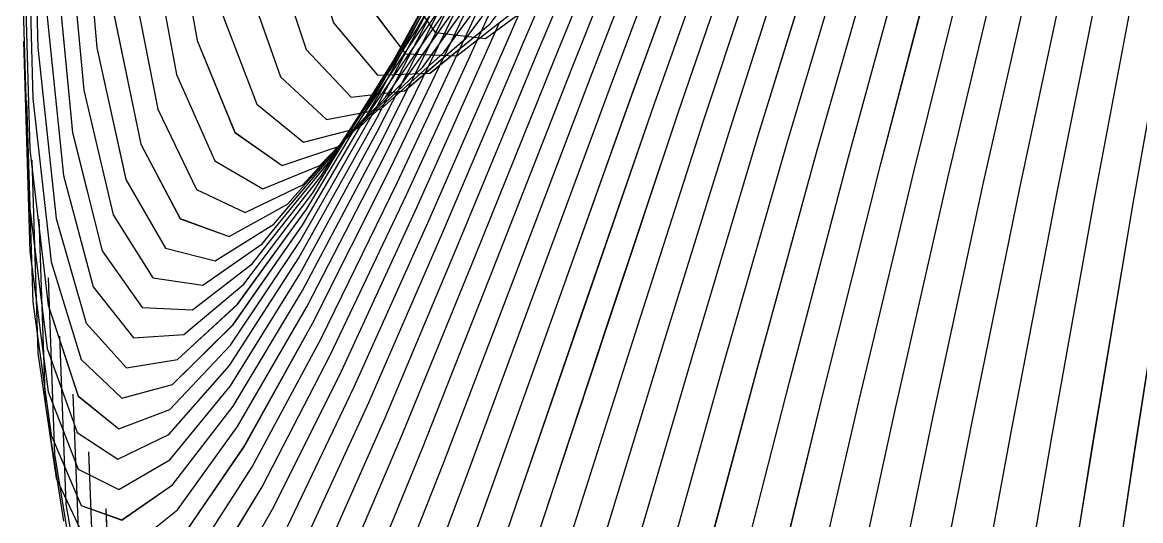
# Model space of a CAD drawing. Header units: metres. Extents: x -300 to 300, y -300 to 300.
# Drawn here: x -300 to -103.2, y -94.8 to -7.1 of the extents above; entities that cross this region are included whole.
import ezdxf

# ---------------------------------------------------------------- set-up
doc = ezdxf.new("R2010")
doc.units = ezdxf.units.M

msp = doc.modelspace()

# ---------------------------------------------------------------- linework, layer by layer
for p, q in [((-298.36, 31.36), (-297.26, -11.55)), ((-298.36, 31.35), (-297.26, -11.56)), ((-213.92, -8.7), (-198.26, 27.16)), ((-213.92, -8.7), (-198.26, 27.16)), ((-211.65, -10.36), (-196.16, 25.91)), ((-211.65, -10.36), (-196.15, 25.91)), ((-290.02, 23.79), (-286.87, -11.59)), ((-290.02, 23.78), (-286.87, -11.6)), ((-209.12, -12.01), (-193.81, 24.67)), ((-209.12, -12.01), (-193.81, 24.67)), ((-206.34, -13.64), (-191.23, 23.45)), ((-206.34, -13.64), (-191.23, 23.45)), ((-203.3, -15.24), (-188.42, 22.25)), ((-203.3, -15.24), (-188.42, 22.25)), ((-299.27, 20.93), (-298.17, -20.5)), ((-299.27, 20.92), (-298.17, -20.5)), ((-200.02, -16.82), (-185.38, 21.06)), ((-200.02, -16.82), (-185.37, 21.06)), ((-196.49, -18.37), (-182.11, 19.89)), ((-196.49, -18.37), (-182.1, 19.89)), ((-192.73, -19.89), (-178.62, 18.75)), ((-192.72, -19.9), (-178.61, 18.75)), ((-274.13, 17.42), (-269.24, -10.3)), ((-274.12, 17.43), (-269.24, -10.3)), ((-230.54, -8.32), (-215.93, 17.14)), ((-230.54, -8.33), (-215.94, 17.14)), ((-188.73, -21.39), (-174.91, 17.63)), ((-188.72, -21.39), (-174.91, 17.63)), ((-184.5, -22.85), (-170.99, 16.53)), ((-184.49, -22.85), (-170.99, 16.53)), ((-292.36, 15.04), (-289.19, -19.03)), ((-292.36, 15.03), (-289.19, -19.04)), ((-232.41, -10.53), (-217.68, 15.44)), ((-232.41, -10.53), (-217.68, 15.44)), ((-180.04, -24.28), (-166.86, 15.46)), ((-180.04, -24.28), (-166.86, 15.46)), ((-175.37, -25.67), (-162.53, 14.41)), ((-175.36, -25.67), (-162.52, 14.41)), ((-251.48, 12.81), (-245.26, -7.2)), ((-251.48, 12.8), (-245.26, -7.21)), ((-235.29, -14.98), (-220.38, 12.01)), ((-235.29, -14.98), (-220.38, 12.01)), ((-233.99, -12.75), (-219.16, 13.73)), ((-233.99, -12.75), (-219.16, 13.73)), ((-170.48, -27.02), (-158, 13.4)), ((-170.47, -27.02), (-157.99, 13.39)), ((-165.38, -28.34), (-153.27, 12.41)), ((-165.38, -28.34), (-153.27, 12.41)), ((-299.82, 10.47), (-298.71, -29.46)), ((-299.82, 10.46), (-298.71, -29.47)), ((-277.82, 10.3), (-272.87, -16.3)), ((-277.82, 10.29), (-272.87, -16.31)), ((-236.3, -17.23), (-221.32, 10.28)), ((-236.3, -17.23), (-221.33, 10.28)), ((-160.09, -29.61), (-148.36, 11.45)), ((-160.08, -29.61), (-148.36, 11.45)), ((-154.59, -30.84), (-143.27, 10.52)), ((-154.59, -30.84), (-143.27, 10.52)), ((-237.02, -19.48), (-222, 8.54)), ((-237.02, -19.48), (-222, 8.54)), ((-217.64, -7.37), (-205.77, 8.4)), ((-217.64, -7.37), (-205.77, 8.4)), ((-148.91, -32.03), (-138.01, 9.63)), ((-148.91, -32.03), (-138, 9.63)), ((-143.05, -33.17), (-132.58, 8.77)), ((-143.04, -33.17), (-132.57, 8.77)), ((-137.01, -34.27), (-126.98, 7.95)), ((-137.01, -34.27), (-126.98, 7.95)), ((-294.35, 6.23), (-291.16, -26.52)), ((-294.35, 6.22), (-291.16, -26.53)), ((-256.4, 7.18), (-250.06, -11.89)), ((-256.39, 7.18), (-250.05, -11.89)), ((-237.46, -21.74), (-222.41, 6.8)), ((-237.46, -21.74), (-222.41, 6.8)), ((-221.89, -9.88), (-209.79, 6.42)), ((-221.89, -9.89), (-209.79, 6.42)), ((-130.81, -35.32), (-121.23, 7.16)), ((-130.8, -35.32), (-121.23, 7.16)), ((-124.45, -36.32), (-115.33, 6.41)), ((-124.44, -36.32), (-115.33, 6.41)), ((-237.6, -24), (-222.54, 5.06)), ((-237.6, -24), (-222.54, 5.06)), ((-225.88, -12.45), (-213.56, 4.4)), ((-225.87, -12.45), (-213.55, 4.41)), ((-117.93, -37.27), (-109.3, 5.7)), ((-117.92, -37.27), (-109.29, 5.7)), ((-111.27, -38.16), (-103.13, 5.02)), ((-111.27, -38.16), (-103.12, 5.02)), ((-104.48, -39.01), (-96.83, 4.39)), ((-104.47, -39.01), (-96.82, 4.39)), ((-281.18, 3.08), (-276.17, -22.38)), ((-281.18, 3.07), (-276.17, -22.39)), ((-237.46, -26.26), (-222.41, 3.32)), ((-237.46, -26.26), (-222.41, 3.32)), ((-229.58, -15.05), (-217.06, 2.36)), ((-229.58, -15.06), (-217.06, 2.35)), ((-261, 1.45), (-254.54, -16.67)), ((-260.99, 1.45), (-254.54, -16.67)), ((-237.02, -28.52), (-222, 1.58)), ((-237.02, -28.52), (-222, 1.58)), ((-234.79, 1.89), (-227.34, -8.92)), ((-234.78, 1.89), (-227.34, -8.92)), ((-233.01, -17.7), (-220.3, 0.27)), ((-233.01, -17.7), (-220.3, 0.27)), ((-300, 0), (-298.89, -38.44)), ((-300, -0.01), (-298.89, -38.45)), ((-236.3, -30.77), (-221.32, -0.15)), ((-236.3, -30.78), (-221.32, -0.16)), ((-236.15, -20.38), (-223.27, -1.84)), ((-236.15, -20.39), (-223.27, -1.84)), ((-235.29, -33.02), (-220.38, -1.88)), ((-235.29, -33.02), (-220.38, -1.89)), ((-295.99, -2.64), (-292.77, -34.06)), ((-295.99, -2.65), (-292.77, -34.07)), ((-240.17, -2.6), (-232.55, -12.62)), ((-240.17, -2.61), (-232.56, -12.62)), ((-233.99, -35.25), (-219.16, -3.6)), ((-233.99, -35.25), (-219.16, -3.61)), ((-218.5, -9.96), (-208.35, -2.49)), ((-218.49, -9.96), (-208.34, -2.49)), ((-284.2, -4.22), (-279.13, -28.53)), ((-284.2, -4.23), (-279.14, -28.54)), ((-265.28, -4.38), (-258.72, -21.53)), ((-265.28, -4.38), (-258.72, -21.53)), ((-239.01, -23.1), (-225.97, -3.98)), ((-239.01, -23.11), (-225.97, -3.98)), ((-232.41, -37.47), (-217.68, -5.31)), ((-232.41, -37.47), (-217.68, -5.32)), ((-223.51, -12.97), (-213.13, -4.91)), ((-223.5, -12.97), (-213.12, -4.9)), ((-245.26, -7.2), (-237.48, -16.41)), ((-245.26, -7.21), (-237.49, -16.41)), ((-241.57, -25.85), (-228.4, -6.14)), ((-241.57, -25.86), (-228.4, -6.14)), ((-230.54, -39.68), (-215.93, -7.01)), ((-230.54, -39.68), (-215.93, -7.01)), ((-228.25, -16.05), (-217.64, -7.37)), ((-228.24, -16.05), (-217.64, -7.37)), ((-243.84, -28.63), (-230.54, -8.32)), ((-243.84, -28.63), (-230.54, -8.33)), ((-228.4, -41.86), (-213.92, -8.7)), ((-228.39, -41.86), (-213.92, -8.7)), ((-227.34, -8.92), (-218.49, -9.96)), ((-227.34, -8.92), (-218.5, -9.96)), ((-299.82, -10.47), (-298.71, -47.41)), ((-299.82, -10.48), (-298.71, -47.42)), ((-297.26, -11.55), (-294.03, -41.64)), ((-297.26, -11.56), (-294.03, -41.65)), ((-286.87, -11.59), (-281.76, -34.74)), ((-286.87, -11.6), (-281.76, -34.75)), ((-269.24, -10.3), (-262.58, -26.46)), ((-269.24, -10.3), (-262.58, -26.47)), ((-245.82, -31.44), (-232.41, -10.53)), ((-245.81, -31.43), (-232.41, -10.53)), ((-232.71, -19.19), (-221.89, -9.89)), ((-232.7, -19.19), (-221.89, -9.88)), ((-225.97, -44.02), (-211.65, -10.36)), ((-225.97, -44.03), (-211.65, -10.36)), ((-250.06, -11.89), (-242.13, -20.27)), ((-250.05, -11.89), (-242.12, -20.27)), ((-247.49, -34.26), (-233.99, -12.75)), ((-247.49, -34.26), (-233.99, -12.75)), ((-236.88, -22.39), (-225.87, -12.45)), ((-236.88, -22.4), (-225.88, -12.45)), ((-232.56, -12.62), (-223.51, -12.97)), ((-232.55, -12.62), (-223.5, -12.97)), ((-223.27, -46.16), (-209.12, -12.01)), ((-223.27, -46.17), (-209.12, -12.01)), ((-220.3, -48.27), (-206.34, -13.64)), ((-220.3, -48.28), (-206.34, -13.64)), ((-248.86, -37.1), (-235.29, -14.98)), ((-248.86, -37.1), (-235.29, -14.98)), ((-240.77, -25.65), (-229.58, -15.05)), ((-240.77, -25.65), (-229.58, -15.06)), ((-217.06, -50.36), (-203.3, -15.24)), ((-217.06, -50.36), (-203.3, -15.24)), ((-272.87, -16.3), (-266.12, -31.47)), ((-272.87, -16.31), (-266.12, -31.47)), ((-254.54, -16.67), (-246.47, -24.21)), ((-254.54, -16.67), (-246.47, -24.21)), ((-249.93, -39.95), (-236.3, -17.23)), ((-249.93, -39.95), (-236.3, -17.23)), ((-244.36, -28.95), (-233.01, -17.7)), ((-244.36, -28.96), (-233.01, -17.7)), ((-237.49, -16.41), (-228.25, -16.05)), ((-237.48, -16.41), (-228.24, -16.05)), ((-213.55, -52.41), (-200.02, -16.82)), ((-213.55, -52.41), (-200.02, -16.82)), ((-289.19, -19.03), (-284.04, -41.01)), ((-289.19, -19.04), (-284.04, -41.01)), ((-250.69, -42.82), (-237.02, -19.48)), ((-250.69, -42.82), (-237.02, -19.48)), ((-242.13, -20.27), (-232.71, -19.19)), ((-242.12, -20.27), (-232.7, -19.19)), ((-209.79, -54.42), (-196.49, -18.37)), ((-209.78, -54.42), (-196.49, -18.37)), ((-299.27, -20.93), (-298.17, -56.38)), ((-299.27, -20.94), (-298.16, -56.39)), ((-298.17, -20.5), (-294.93, -49.24)), ((-298.17, -20.5), (-294.93, -49.25)), ((-258.72, -21.53), (-250.51, -28.21)), ((-258.72, -21.53), (-250.52, -28.21)), ((-247.66, -32.31), (-236.15, -20.38)), ((-247.66, -32.31), (-236.15, -20.39)), ((-205.77, -56.4), (-192.73, -19.89)), ((-205.76, -56.4), (-192.72, -19.9)), ((-201.5, -58.34), (-188.73, -21.39)), ((-201.49, -58.34), (-188.72, -21.39)), ((-276.17, -22.38), (-269.34, -36.54)), ((-276.17, -22.39), (-269.34, -36.54)), ((-251.15, -45.69), (-237.46, -21.74)), ((-251.15, -45.69), (-237.46, -21.74)), ((-250.65, -35.7), (-239.01, -23.1)), ((-250.65, -35.71), (-239.01, -23.11)), ((-246.47, -24.21), (-236.88, -22.39)), ((-246.47, -24.21), (-236.88, -22.4)), ((-196.98, -60.24), (-184.5, -22.85)), ((-196.97, -60.24), (-184.49, -22.85)), ((-251.31, -48.56), (-237.6, -24)), ((-251.31, -48.57), (-237.6, -24)), ((-192.22, -62.09), (-180.04, -24.28)), ((-192.22, -62.09), (-180.04, -24.28)), ((-291.16, -26.52), (-285.97, -47.32)), ((-291.16, -26.53), (-285.97, -47.33)), ((-262.58, -26.46), (-254.25, -32.28)), ((-262.58, -26.47), (-254.26, -32.28)), ((-253.34, -39.14), (-241.57, -25.85)), ((-253.34, -39.14), (-241.57, -25.86)), ((-251.15, -51.44), (-237.46, -26.26)), ((-251.15, -51.44), (-237.46, -26.26)), ((-250.52, -28.21), (-240.77, -25.65)), ((-250.51, -28.21), (-240.77, -25.65)), ((-187.23, -63.89), (-175.37, -25.67)), ((-187.23, -63.9), (-175.36, -25.67)), ((-182.01, -65.65), (-170.48, -27.02)), ((-182.01, -65.65), (-170.47, -27.02)), ((-298.71, -29.46), (-295.47, -56.87)), ((-298.71, -29.47), (-295.47, -56.88)), ((-279.14, -28.54), (-272.23, -41.67)), ((-279.13, -28.53), (-272.23, -41.66)), ((-255.72, -42.61), (-243.84, -28.63)), ((-255.72, -42.61), (-243.84, -28.63)), ((-254.26, -32.28), (-244.36, -28.96)), ((-254.25, -32.28), (-244.36, -28.95)), ((-250.69, -54.31), (-237.02, -28.52)), ((-250.69, -54.31), (-237.02, -28.52)), ((-176.57, -67.36), (-165.38, -28.34)), ((-176.57, -67.36), (-165.38, -28.34)), ((-298.36, -31.36), (-297.26, -65.32)), ((-298.36, -31.37), (-297.26, -65.33)), ((-266.12, -31.47), (-257.68, -36.4)), ((-266.12, -31.47), (-257.68, -36.41)), ((-257.79, -46.11), (-245.81, -31.43)), ((-257.79, -46.11), (-245.82, -31.44)), ((-249.93, -57.17), (-236.3, -30.77)), ((-249.93, -57.18), (-236.3, -30.78)), ((-170.92, -69.01), (-160.09, -29.61)), ((-170.91, -69.02), (-160.08, -29.61)), ((-165.05, -70.61), (-154.59, -30.84)), ((-165.05, -70.61), (-154.59, -30.84)), ((-257.68, -36.4), (-247.66, -32.31)), ((-257.68, -36.41), (-247.66, -32.31)), ((-248.86, -60.03), (-235.29, -33.02)), ((-248.86, -60.03), (-235.29, -33.02)), ((-158.99, -72.16), (-148.91, -32.03)), ((-158.98, -72.16), (-148.91, -32.03)), ((-152.73, -73.64), (-143.05, -33.17)), ((-152.72, -73.64), (-143.04, -33.17)), ((-292.77, -34.06), (-287.56, -53.67)), ((-292.77, -34.07), (-287.56, -53.68)), ((-281.76, -34.74), (-274.79, -46.84)), ((-281.76, -34.75), (-274.79, -46.85)), ((-259.55, -49.63), (-247.49, -34.26)), ((-259.55, -49.64), (-247.49, -34.26)), ((-247.49, -62.87), (-233.99, -35.25)), ((-247.49, -62.87), (-233.99, -35.25)), ((-146.28, -75.06), (-137.01, -34.27)), ((-146.28, -75.06), (-137.01, -34.27)), ((-139.66, -76.42), (-130.81, -35.32)), ((-139.65, -76.43), (-130.8, -35.32)), ((-269.34, -36.54), (-260.8, -40.58)), ((-269.34, -36.54), (-260.8, -40.58)), ((-260.99, -53.18), (-248.86, -37.1)), ((-260.99, -53.18), (-248.86, -37.1)), ((-260.8, -40.58), (-250.65, -35.7)), ((-260.8, -40.58), (-250.65, -35.71)), ((-132.86, -77.72), (-124.45, -36.32)), ((-132.86, -77.72), (-124.44, -36.32)), ((-125.91, -78.95), (-117.93, -37.27)), ((-125.9, -78.95), (-117.92, -37.27)), ((-298.89, -38.44), (-295.65, -64.5)), ((-298.89, -38.45), (-295.65, -64.51)), ((-263.6, -44.8), (-253.34, -39.14)), ((-263.6, -44.81), (-253.34, -39.14)), ((-245.81, -65.69), (-232.41, -37.47)), ((-245.81, -65.69), (-232.41, -37.47)), ((-118.8, -80.12), (-111.27, -38.16)), ((-118.79, -80.12), (-111.27, -38.16)), ((-111.55, -81.21), (-104.48, -39.01)), ((-111.54, -81.22), (-104.47, -39.01)), ((-284.04, -41.01), (-277.01, -52.07)), ((-284.04, -41.01), (-277.01, -52.07)), ((-262.11, -56.74), (-249.93, -39.95)), ((-262.11, -56.75), (-249.93, -39.95)), ((-243.84, -68.49), (-230.54, -39.68)), ((-243.84, -68.5), (-230.54, -39.68)), ((-104.16, -82.24), (-97.56, -39.8)), ((-104.15, -82.24), (-97.55, -39.8)), ((-297.08, -41.75), (-295.99, -74.23)), ((-297.08, -41.76), (-295.98, -74.24)), ((-294.03, -41.64), (-288.79, -60.05)), ((-294.03, -41.65), (-288.79, -60.06)), ((-272.23, -41.66), (-263.6, -44.8)), ((-272.23, -41.67), (-263.6, -44.81)), ((-266.08, -49.07), (-255.72, -42.61)), ((-266.07, -49.07), (-255.72, -42.61)), ((-262.91, -60.32), (-250.69, -42.82)), ((-262.91, -60.33), (-250.69, -42.82)), ((-241.57, -71.27), (-228.4, -41.86)), ((-241.57, -71.27), (-228.39, -41.86)), ((-239.01, -74.02), (-225.97, -44.02)), ((-239, -74.02), (-225.97, -44.03)), ((-274.79, -46.84), (-266.07, -49.07)), ((-274.79, -46.85), (-266.08, -49.07)), ((-268.23, -53.37), (-257.79, -46.11)), ((-268.23, -53.38), (-257.79, -46.11)), ((-263.39, -63.91), (-251.15, -45.69)), ((-263.39, -63.91), (-251.15, -45.69)), ((-236.15, -76.74), (-223.27, -46.16)), ((-236.15, -76.74), (-223.27, -46.17)), ((-298.71, -47.41), (-295.47, -72.13)), ((-298.71, -47.42), (-295.47, -72.14)), ((-285.97, -47.32), (-278.9, -57.33)), ((-285.97, -47.33), (-278.9, -57.33)), ((-263.55, -67.5), (-251.31, -48.56)), ((-263.55, -67.5), (-251.31, -48.57)), ((-233.01, -79.43), (-220.3, -48.27)), ((-233, -79.43), (-220.3, -48.28)), ((-294.93, -49.24), (-289.67, -66.46)), ((-294.93, -49.25), (-289.67, -66.47)), ((-270.05, -57.71), (-259.55, -49.63)), ((-270.05, -57.71), (-259.55, -49.64)), ((-229.58, -82.07), (-217.06, -50.36)), ((-229.58, -82.08), (-217.06, -50.36)), ((-295.44, -52.09), (-294.35, -83.1)), ((-295.44, -52.1), (-294.35, -83.11)), ((-277.01, -52.07), (-268.23, -53.37)), ((-277.01, -52.07), (-268.23, -53.38)), ((-263.39, -71.09), (-251.15, -51.44)), ((-263.39, -71.09), (-251.15, -51.44)), ((-225.87, -84.68), (-213.55, -52.41)), ((-225.87, -84.68), (-213.55, -52.41)), ((-287.56, -53.67), (-280.44, -62.62)), ((-287.56, -53.68), (-280.45, -62.63)), ((-271.55, -62.07), (-260.99, -53.18)), ((-271.55, -62.08), (-260.99, -53.18)), ((-262.91, -74.68), (-250.69, -54.31)), ((-262.91, -74.68), (-250.69, -54.31)), ((-221.89, -87.24), (-209.79, -54.42)), ((-221.89, -87.24), (-209.78, -54.42)), ((-298.17, -56.38), (-294.93, -79.76)), ((-298.16, -56.39), (-294.93, -79.76)), ((-295.47, -56.87), (-290.2, -72.88)), ((-295.47, -56.88), (-290.2, -72.89)), ((-272.72, -66.46), (-262.11, -56.74)), ((-272.72, -66.46), (-262.11, -56.75)), ((-217.64, -89.76), (-205.77, -56.4)), ((-217.63, -89.76), (-205.76, -56.4)), ((-278.9, -57.33), (-270.05, -57.71)), ((-278.9, -57.33), (-270.05, -57.71)), ((-262.11, -78.26), (-249.93, -57.17)), ((-262.11, -78.26), (-249.93, -57.18)), ((-213.12, -92.22), (-201.5, -58.34)), ((-213.12, -92.22), (-201.49, -58.34)), ((-288.79, -60.05), (-281.65, -67.94)), ((-288.79, -60.06), (-281.65, -67.95)), ((-273.55, -70.86), (-262.91, -60.32)), ((-273.55, -70.86), (-262.91, -60.33)), ((-260.99, -81.82), (-248.86, -60.03)), ((-260.98, -81.82), (-248.86, -60.03)), ((-208.34, -94.63), (-196.98, -60.24)), ((-208.34, -94.64), (-196.97, -60.24)), ((-293.44, -62.37), (-292.36, -91.91)), ((-293.44, -62.38), (-292.36, -91.92)), ((-280.45, -62.63), (-271.55, -62.08)), ((-280.44, -62.62), (-271.55, -62.07)), ((-259.55, -85.37), (-247.49, -62.87)), ((-259.54, -85.37), (-247.49, -62.87)), ((-203.31, -96.99), (-192.22, -62.09)), ((-203.31, -96.99), (-192.22, -62.09)), ((-295.65, -64.5), (-290.38, -79.31)), ((-295.65, -64.51), (-290.38, -79.32)), ((-274.05, -75.27), (-263.39, -63.91)), ((-274.05, -75.28), (-263.39, -63.91)), ((-198.03, -99.29), (-187.23, -63.89)), ((-198.03, -99.29), (-187.23, -63.9)), ((-297.26, -65.32), (-294.03, -87.36)), ((-297.26, -65.33), (-294.03, -87.37)), ((-289.67, -66.46), (-282.51, -73.29)), ((-289.67, -66.47), (-282.51, -73.29)), ((-281.65, -67.94), (-272.72, -66.46)), ((-281.65, -67.95), (-272.72, -66.46)), ((-257.79, -88.89), (-245.81, -65.69)), ((-257.79, -88.9), (-245.81, -65.69)), ((-192.51, -101.52), (-182.01, -65.65)), ((-192.51, -101.52), (-182.01, -65.65)), ((-274.22, -79.69), (-263.55, -67.5)), ((-274.22, -79.69), (-263.55, -67.5)), ((-255.72, -92.39), (-243.84, -68.49)), ((-255.72, -92.4), (-243.84, -68.5)), ((-186.76, -103.69), (-176.57, -67.36)), ((-186.75, -103.69), (-176.57, -67.36)), ((-282.51, -73.29), (-273.55, -70.86)), ((-180.78, -105.79), (-170.92, -69.01)), ((-180.77, -105.8), (-170.91, -69.02)), ((-174.57, -107.83), (-165.05, -70.61)), ((-174.57, -107.83), (-165.05, -70.61)), ((-295.47, -72.13), (-290.2, -85.74)), ((-295.47, -72.14), (-290.2, -85.75)), ((-291.09, -72.58), (-290.02, -100.66)), ((-291.09, -72.59), (-290.01, -100.67)), ((-282.51, -73.29), (-273.55, -70.86)), ((-274.05, -84.1), (-263.39, -71.09)), ((-274.05, -84.11), (-263.39, -71.09)), ((-253.34, -95.86), (-241.57, -71.27)), ((-253.34, -95.87), (-241.57, -71.27)), ((-168.16, -109.79), (-158.99, -72.16)), ((-168.15, -109.79), (-158.98, -72.16)), ((-295.99, -74.23), (-292.77, -94.94)), ((-295.98, -74.24), (-292.77, -94.94)), ((-290.2, -72.88), (-283.03, -78.64)), ((-290.2, -72.89), (-283.03, -78.65)), ((-273.55, -88.52), (-262.91, -74.68)), ((-273.55, -88.52), (-262.91, -74.68)), ((-250.65, -99.3), (-239.01, -74.02)), ((-250.65, -99.3), (-239, -74.02)), ((-161.54, -111.67), (-152.73, -73.64)), ((-161.53, -111.68), (-152.72, -73.64)), ((-283.03, -78.64), (-274.05, -75.27)), ((-283.03, -78.65), (-274.05, -75.28)), ((-247.66, -102.69), (-236.15, -76.74)), ((-247.65, -102.7), (-236.15, -76.74)), ((-154.72, -113.48), (-146.28, -75.06)), ((-154.71, -113.49), (-146.28, -75.06)), ((-147.71, -115.22), (-139.66, -76.42)), ((-147.71, -115.22), (-139.65, -76.43)), ((-272.72, -92.92), (-262.11, -78.26)), ((-272.72, -92.92), (-262.11, -78.26)), ((-140.53, -116.86), (-132.86, -77.72)), ((-140.52, -116.87), (-132.86, -77.72)), ((-294.93, -79.76), (-289.67, -92.16)), ((-294.93, -79.76), (-289.67, -92.17)), ((-290.38, -79.31), (-283.2, -84)), ((-290.38, -79.32), (-283.2, -84.01)), ((-283.2, -84), (-274.22, -79.69)), ((-283.2, -84.01), (-274.22, -79.69)), ((-244.36, -106.05), (-233.01, -79.43)), ((-244.36, -106.05), (-233, -79.43)), ((-133.17, -118.43), (-125.91, -78.95)), ((-133.17, -118.43), (-125.9, -78.95)), ((-125.65, -119.91), (-118.8, -80.12)), ((-125.65, -119.91), (-118.79, -80.12)), ((-271.55, -97.3), (-260.99, -81.82)), ((-271.55, -97.31), (-260.98, -81.82)), ((-240.77, -109.35), (-229.58, -82.07)), ((-240.76, -109.36), (-229.58, -82.08)), ((-117.98, -121.31), (-111.55, -81.21)), ((-117.97, -121.31), (-111.54, -81.22)), ((-110.17, -122.61), (-104.16, -82.24)), ((-110.16, -122.61), (-104.15, -82.24)), ((-294.35, -83.1), (-291.16, -102.48)), ((-294.35, -83.11), (-291.16, -102.48)), ((-288.38, -82.69), (-287.32, -109.33)), ((-288.38, -82.7), (-287.31, -109.34)), ((-283.03, -89.36), (-274.05, -84.1)), ((-283.03, -89.37), (-274.05, -84.11)), ((-290.2, -85.74), (-283.03, -89.36)), ((-290.2, -85.75), (-283.03, -89.37)), ((-270.05, -101.66), (-259.55, -85.37)), ((-270.05, -101.67), (-259.54, -85.37)), ((-236.88, -112.61), (-225.87, -84.68)), ((-236.87, -112.61), (-225.87, -84.68)), ((-294.03, -87.36), (-288.79, -98.57)), ((-294.03, -87.37), (-288.79, -98.58)), ((-282.51, -94.71), (-273.55, -88.52)), ((-282.51, -94.72), (-273.55, -88.52)), ((-232.7, -115.81), (-221.89, -87.24)), ((-232.7, -115.81), (-221.89, -87.24)), ((-268.23, -106), (-257.79, -88.89)), ((-268.22, -106.01), (-257.79, -88.9)), ((-228.24, -118.95), (-217.64, -89.76)), ((-228.24, -118.95), (-217.63, -89.76)), ((-292.36, -91.91), (-289.19, -109.97)), ((-292.36, -91.92), (-289.19, -109.98)), ((-289.67, -92.16), (-282.51, -94.71)), ((-289.67, -92.17), (-282.51, -94.72)), ((-266.07, -110.31), (-255.72, -92.39)), ((-266.07, -110.31), (-255.72, -92.4)), ((-223.5, -122.03), (-213.12, -92.22)), ((-223.5, -122.03), (-213.12, -92.22)), ((-285.32, -92.7), (-284.26, -117.92)), ((-285.31, -92.72), (-284.26, -117.93)), ((-281.65, -100.06), (-272.72, -92.92)), ((-281.65, -100.06), (-272.72, -92.92)), ((-218.49, -125.04), (-208.34, -94.63)), ((-218.49, -125.04), (-208.34, -94.64))]:
    msp.add_line(p, q)

doc.saveas('drawing.dxf')
